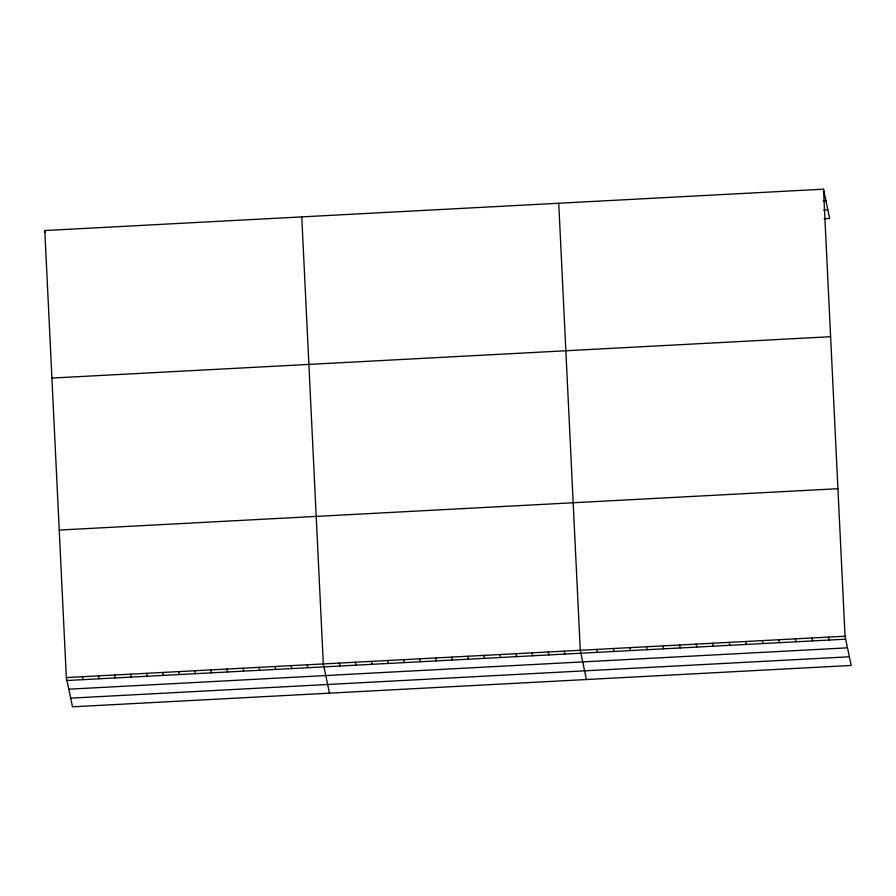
<?xml version="1.0" encoding="UTF-8"?>
<svg xmlns="http://www.w3.org/2000/svg" width="896" height="896" viewBox="0 0 896 896"><rect width="100%" height="100%" fill="white"/><g stroke="black" fill="none" stroke-linecap="round" stroke-linejoin="round"><path stroke-width="1.34" d="M823.502 189.179L845.04 636.216L851.2 665.459L72.498 706.821L66.338 677.578L44.8 230.541L823.502 189.179L829.662 218.422L824.152 218.714M823.189 200.95L825.955 200.805M823.704 209.966L827.837 209.742M51.901 378.056L830.614 336.706M59.226 530.051L837.928 488.701M66.338 677.578L845.04 636.216M66.954 680.512L845.656 639.162M68.779 689.192L847.482 647.842M70.672 698.141L849.374 656.779M828.486 637.101L829.114 640.035M811.944 637.974L812.56 640.92M795.39 638.859L796.018 641.794M778.848 639.733L779.464 642.678M762.306 640.618L762.922 643.552M745.752 641.491L746.368 644.437M729.21 642.376L729.826 645.31M712.656 643.25L713.283 646.195M696.114 644.123L696.73 647.069M679.56 645.008L680.187 647.954M663.018 645.882L663.634 648.827M646.464 646.766L647.091 649.712M629.922 647.64L630.538 650.586M613.368 648.525L613.995 651.459M596.826 649.398L597.442 652.344M586.443 679.526L580.283 650.283L558.746 203.246M564.222 651.134L564.838 654.08M548.162 651.986L548.778 654.931M532.101 652.837L532.717 655.782M516.04 653.688L516.656 656.634M499.979 654.539L500.595 657.485M483.918 655.402L484.534 658.336M467.858 656.253L468.474 659.187M451.797 657.104L452.413 660.05M435.736 657.955L436.352 660.901M419.675 658.806L420.291 661.752M403.614 659.658L404.23 662.603M387.554 660.52L388.17 663.454M371.493 661.371L372.109 664.306M355.432 662.222L356.048 665.168M339.371 663.074L339.987 666.019M329.47 693.168L323.31 663.925L301.773 216.888M307.25 664.776L307.866 667.722M291.189 665.627L291.805 668.573M275.128 666.49L275.744 669.424M259.067 667.341L259.683 670.286M243.006 668.192L243.622 671.138M226.946 669.043L227.562 671.989M210.885 669.894L211.501 672.84M194.824 670.746L195.44 673.691M178.763 671.608L179.379 674.542M162.702 672.459L163.318 675.394M146.642 673.31L147.258 676.256M44.8 230.541L45.214 232.501M130.581 674.162L131.197 677.107M114.52 675.013L115.136 677.958M98.459 675.864L99.075 678.81M82.398 676.726L83.014 679.661"/></g></svg>
